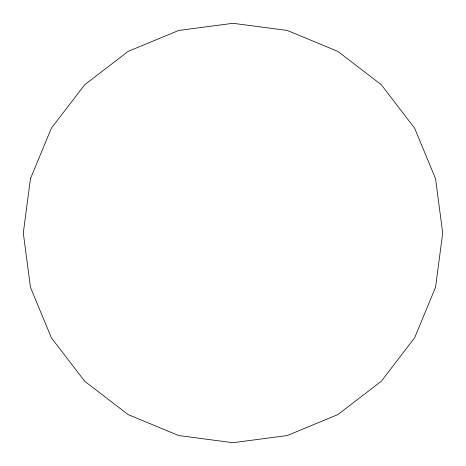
<?xml version="1.0" encoding="UTF-8"?>
<svg xmlns="http://www.w3.org/2000/svg" width="466" height="466" viewBox="0 0 466 466"><rect width="100%" height="100%" fill="white"/><g stroke="black" fill="none" stroke-linecap="round" stroke-linejoin="round"><path stroke-width="0.7" d="M30.447 178.728L23.3 233L30.447 287.272L51.394 337.85L84.719 381.281L128.15 414.606L178.728 435.553L233 442.7L287.272 435.553L337.85 414.606L381.281 381.281L414.606 337.85L435.553 287.272L442.7 233L435.553 178.728L414.606 128.15L381.281 84.719L337.85 51.394L287.272 30.447L233 23.3L178.728 30.447L128.15 51.394L84.719 84.719L51.394 128.15L30.447 178.728"/></g></svg>
